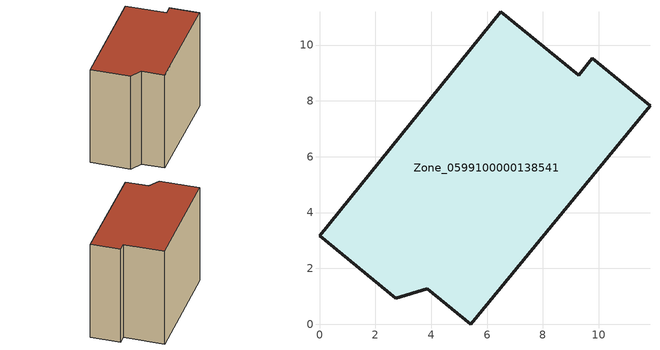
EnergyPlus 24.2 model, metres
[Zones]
Zone_0599100000138541
 floor ground (C_G): 9.28,8.92 9.76,9.53 11.84,7.82 5.42,0 3.85,1.27 2.73,0.93 0,3.17 6.49,11.19 z0
 wall outside (C_F): 6.49,11.19 0,3.17 2.73,0.93 3.85,1.27 5.42,0 11.84,7.82 9.76,9.53 9.28,8.92 6.49,11.19 z0:9.18
 roof outside (C_R): 9.28,8.92 6.49,11.19 0,3.17 2.73,0.93 3.85,1.27 5.42,0 11.84,7.82 9.76,9.53 z9.18
[BUILDING]
Pand.0599100000138541: North Axis=0; Terrain=City; Loads Convergence Tolerance Value=0.04; Temperature Convergence Tolerance Value=0.4; Solar Distribution=FullExterior; Maximum Number of Warmup Days=25; Minimum Number of Warmup Days=1
[Site:Location]
Rotterdam.The.Hague.AP_ZH_NLD Design_Conditions: Latitude=51.96; Longitude=4.45; Time Zone=1; Elevation=-4.5
[SITE:GROUNDTEMPERATURE:BUILDINGSURFACE]
18, 18, 18, 18, 18, 18, 18, 18, 18, 18, 18, 18
[MATERIAL] Thermal Absorptance=0.9; Solar Absorptance=0.7; Visible Absorptance=0.7
Name | Roughness | Thickness | Conductivity | Density | Specific Heat
G.TC.1946 | MediumSmooth | 0.15 | 1 | 540 | 1210
F.TC.1946 | Rough | 0.3 | 0.857143 | 1920 | 840
R.TC.1946 | MediumRough | 0.2 | 0.909091 | 1500 | 1000
[CONSTRUCTION]
C_G: G.TC.1946
C_F: F.TC.1946
C_R: R.TC.1946
[ZONE]
Zone_0599100000138541: Type=1; Multiplier=1; Ceiling Height=Autocalculate; Volume=Autocalculate; Floor Area=autocalculate; Part of Total Floor Area=Yes
[ZONEINFILTRATION:DESIGNFLOWRATE]
Infil_Zone_0599100000138541: Zone or ZoneList or Space or SpaceList=Zone_0599100000138541; Schedule=AlwaysOn; Design Flow Rate Calculation Method=Flow/Area; Flow Rate per Floor Area=0.003; Constant Term Coefficient=1; Temperature Term Coefficient=0; Velocity Term Coefficient=0; Velocity Squared Term Coefficient=0
[HVACTEMPLATE:ZONE:IDEALLOADSAIRSYSTEM]
Zone_0599100000138541: Maximum Heating Supply Air Temperature=50; Minimum Cooling Supply Air Temperature=13; Maximum Heating Supply Air Humidity Ratio=0.0156; Minimum Cooling Supply Air Humidity Ratio=0.0077; Heating Limit=NoLimit; Cooling Limit=NoLimit; Dehumidification Control Type=ConstantSensibleHeatRatio; Cooling Sensible Heat Ratio=0.7; Dehumidification Setpoint=60; Humidification Control Type=None; Humidification Setpoint=30; Outdoor Air Method=None; Outdoor Air Flow Rate per Person=0.00944; Outdoor Air Flow Rate per Zone Floor Area=0; Outdoor Air Flow Rate per Zone=0; Demand Controlled Ventilation Type=None; Outdoor Air Economizer Type=NoEconomizer; Heat Recovery Type=None; Sensible Heat Recovery Effectiveness=0.7; Latent Heat Recovery Effectiveness=0.65
[ZONECONTROL:THERMOSTAT]
ThermostatControl_Zone_0599100000138541: Zone or ZoneList=Zone_0599100000138541; Control Type Schedule=DualSetpointControlType; Control 1=Thermostat_Zone_0599100000138541; Temperature Difference Between Cutout And Setpoint=0
[THERMOSTATSETPOINT:DUALSETPOINT]
Thermostat_Zone_0599100000138541: Heating Setpoint Temperature Schedule=HeatingSetpoint_Zone_0599100000138541; Cooling Setpoint Temperature Schedule=CoolingSetpoint_Zone_0599100000138541
[SCHEDULE:COMPACT]
HeatingSetpoint_Zone_0599100000138541: Through: 12/31, For: AllDays, Until: 24:00, 21
CoolingSetpoint_Zone_0599100000138541: Through: 12/31, For: AllDays, Until: 24:00, 24
DualSetpointControlType: Through: 12/31, For: AllDays, Until: 24:00, 4
AlwaysOn: Through: 12/31, For: AllDays, Until: 24:00, 1
